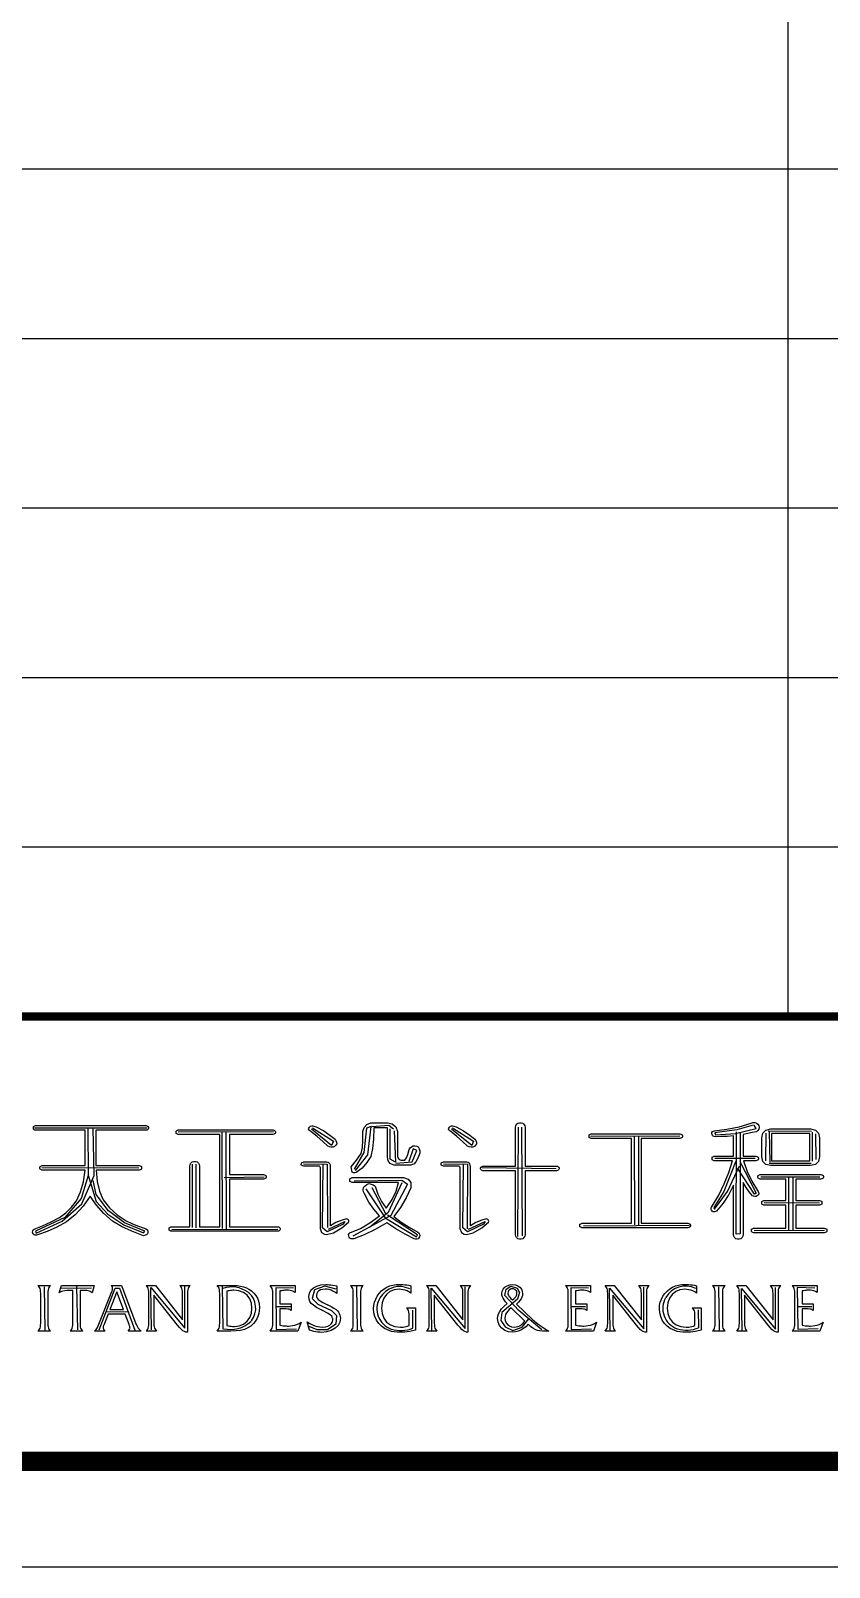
# Model space of a CAD drawing. Header units: millimetres. Extents: x -13522 to 42264, y -29520 to 1704.
# Drawn here: x 6192 to 9959, y -29520 to -22267 of the extents above; entities that cross this region are included whole.
import ezdxf
from ezdxf.enums import TextEntityAlignment as Align

# ---------------------------------------------------------------- set-up
doc = ezdxf.new("R2010")
doc.units = ezdxf.units.MM
doc.layers.add('0DataFlow-NsEquipFrame', color=30, linetype='Continuous')
doc.styles.add('TitleText', font='arial.ttf')

# ---------------------------------------------------------------- blocks, each defined once
blk = doc.blocks.new('titanlogo')
for p, q in [((-125.635, 12.304), (-124.839, 12.36)), ((-124.839, 12.36), (-124.611, 12.19)), ((-107.641, 12.36), (-108.41, 12.151)), ((-107.511, 12.211), (-107.601, 12.36)), ((-141.553, 12.245), (-136.242, 12.245)), ((-139.033, 12.231), (-139.02, 9.998)), ((-138.735, 9.984), (-138.776, 12.231)), ((-130.267, 12.055), (-134.779, 12.042)), ((-132.679, 7.493), (-132.692, 12.069)), ((-132.516, 12.055), (-132.503, 7.48)), ((-127.534, 11.41), (-128.489, 12.177)), ((-128.438, 12.245), (-127.448, 11.614)), ((-127.448, 11.614), (-127.534, 11.41)), ((-125.881, 12.228), (-126.014, 11.073)), ((-125.673, 12.304), (-125.881, 12.228)), ((-125.824, 10.959), (-125.673, 12.304)), ((-124.763, 10.77), (-124.763, 12.19)), ((-124.574, 12.095), (-124.517, 10.618)), ((-120.919, 11.41), (-121.874, 12.177)), ((-121.823, 12.245), (-120.834, 11.614)), ((-120.834, 11.614), (-120.919, 11.41)), ((-118.755, 7.115), (-118.717, 12.266)), ((-118.57, 12.274), (-118.551, 7.142)), ((-111.107, 11.846), (-115.325, 11.834)), ((-113.236, 7.655), (-113.238, 11.861)), ((-113.062, 11.847), (-113.06, 7.642)), ((-108.41, 12.151), (-109.458, 12.011)), ((-109.458, 12.011), (-109.428, 11.911)), ((-109.428, 11.911), (-108.48, 11.981)), ((-108.48, 11.981), (-107.511, 12.211)), ((-108.451, 7.219), (-108.435, 12.052)), ((-108.26, 12.036), (-108.26, 7.235)), ((-107.046, 11.988), (-107.062, 10.68)), ((-104.891, 12.068), (-106.935, 12.084)), ((-106.887, 12.068), (-106.855, 10.616)), ((-104.843, 10.664), (-104.843, 12.036)), ((-104.7, 11.956), (-104.684, 10.744)), ((-126.014, 11.073), (-126.469, 10.296)), ((-126.412, 10.22), (-125.824, 10.959)), ((-123.683, 11.243), (-123.891, 10.656)), ((-123.74, 10.637), (-123.512, 11.167)), ((-123.512, 11.167), (-123.683, 11.243)), ((-141.201, 10.363), (-136.622, 10.35)), ((-134.115, 10.526), (-134.115, 7.534)), ((-133.939, 10.526), (-133.939, 7.52)), ((-128.864, 10.541), (-127.738, 10.524)), ((-127.96, 7.525), (-127.926, 10.524)), ((-127.738, 10.524), (-127.733, 7.535)), ((-124.517, 10.618), (-124.763, 10.77)), ((-124.498, 10.58), (-123.74, 10.637)), ((-122.249, 10.541), (-121.124, 10.524)), ((-121.345, 7.525), (-121.311, 10.524)), ((-121.124, 10.524), (-121.138, 7.468)), ((-120.442, 10.372), (-116.935, 10.315)), ((-109.457, 10.808), (-107.557, 10.808)), ((-108.467, 10.664), (-109.026, 9.229)), ((-108.85, 9.229), (-108.292, 10.441)), ((-107.589, 9.117), (-108.387, 10.345)), ((-108.276, 10.648), (-107.509, 9.165)), ((-106.887, 10.569), (-104.907, 10.569)), ((-139.02, 9.998), (-139.345, 8.901)), ((-139.318, 8.657), (-138.735, 9.984)), ((-139.02, 10.011), (-138.64, 8.766)), ((-138.64, 9.091), (-138.776, 9.754)), ((-132.597, 9.903), (-130.714, 9.93)), ((-126.469, 9.747), (-124.213, 9.766)), ((-124.213, 9.652), (-124.858, 8.251)), ((-123.948, 9.577), (-124.744, 8.099)), ((-124.213, 9.766), (-123.948, 9.577)), ((-107.286, 9.931), (-104.508, 9.931)), ((-105.977, 9.915), (-105.977, 7.41)), ((-105.769, 9.931), (-105.769, 7.426)), ((-139.345, 8.901), (-140.117, 8.008)), ((-138.058, 8.319), (-138.64, 9.091)), ((-138.64, 8.766), (-138.085, 8.17)), ((-125.919, 9.368), (-125.009, 7.986)), ((-125.635, 9.425), (-124.99, 8.194)), ((-109.026, 9.229), (-109.505, 8.479)), ((-109.473, 8.399), (-108.85, 9.229)), ((-107.509, 9.165), (-107.589, 9.117)), ((-107.126, 8.718), (-104.524, 8.702)), ((-140.117, 8.008), (-141.499, 7.371)), ((-140.239, 7.832), (-139.318, 8.657)), ((-138.085, 8.17), (-137.34, 7.656)), ((-137.299, 7.75), (-138.058, 8.319)), ((-124.744, 8.099), (-126.526, 7.134)), ((-124.858, 8.251), (-125.749, 7.531)), ((-125.009, 7.986), (-123.531, 7.096)), ((-123.474, 7.19), (-124.896, 8.118)), ((-109.505, 8.479), (-109.473, 8.399)), ((-141.499, 7.371), (-141.472, 7.263)), ((-141.472, 7.263), (-140.239, 7.832)), ((-137.34, 7.656), (-136.405, 7.29)), ((-136.351, 7.358), (-137.299, 7.75)), ((-136.405, 7.29), (-136.351, 7.358)), ((-135.077, 7.439), (-130.077, 7.466)), ((-127.738, 7.337), (-127.96, 7.525)), ((-126.988, 7.695), (-127.738, 7.337)), ((-127.687, 7.457), (-126.903, 7.815)), ((-126.903, 7.815), (-126.988, 7.695)), ((-121.124, 7.337), (-121.345, 7.525)), ((-120.373, 7.695), (-121.124, 7.337)), ((-121.072, 7.457), (-120.288, 7.815)), ((-120.288, 7.815), (-120.373, 7.695)), ((-115.656, 7.621), (-110.656, 7.648)), ((-107.605, 7.394), (-104.285, 7.41)), ((-123.531, 7.096), (-123.474, 7.19)), ((-108.26, 7.235), (-108.451, 7.219)), ((-141.095, 4.743), (-141.058, 2.695)), ((-140.269, 4.668), (-138.864, 4.69)), ((-139.565, 4.754), (-139.527, 2.706)), ((-138.491, 2.704), (-137.741, 4.667)), ((-137.741, 4.667), (-137.545, 4.676)), ((-137.545, 4.676), (-136.821, 2.686)), ((-136.061, 4.703), (-134.456, 2.788)), ((-136.035, 2.711), (-136.061, 4.703)), ((-134.456, 2.788), (-134.456, 4.755)), ((-132.698, 4.785), (-132.66, 2.737)), ((-130.165, 4.689), (-130.143, 2.724)), ((-129.33, 4.667), (-130.165, 4.689)), ((-128.339, 4.602), (-128.453, 4.183)), ((-127.859, 4.761), (-128.339, 4.602)), ((-127.318, 4.624), (-127.859, 4.761)), ((-126.363, 4.754), (-126.326, 2.706)), ((-126.363, 4.754), (-126.326, 2.706)), ((-122.832, 4.678), (-121.227, 2.763)), ((-122.806, 2.685), (-122.832, 4.678)), ((-121.227, 2.763), (-121.227, 4.73)), ((-119.361, 4.334), (-119.301, 4.621)), ((-119.301, 4.621), (-119.074, 4.764)), ((-119.074, 4.764), (-118.773, 4.674)), ((-118.773, 4.674), (-118.667, 4.463)), ((-118.667, 4.463), (-118.765, 4.153)), ((-116.252, 4.693), (-116.23, 2.728)), ((-115.417, 4.671), (-116.252, 4.693)), ((-114.417, 4.673), (-112.811, 2.758)), ((-114.391, 2.681), (-114.417, 4.673)), ((-112.811, 2.758), (-112.811, 4.725)), ((-109.279, 4.735), (-109.242, 2.687)), ((-108.195, 4.655), (-106.59, 2.74)), ((-108.169, 2.662), (-108.195, 4.655)), ((-106.59, 2.74), (-106.59, 4.706)), ((-105.564, 4.698), (-105.542, 2.732)), ((-104.729, 4.676), (-105.564, 4.698)), ((-129.473, 3.789), (-130.143, 3.789)), ((-128.453, 4.183), (-128.187, 3.924)), ((-128.187, 3.924), (-127.531, 3.619)), ((-123.724, 3.636), (-123.716, 2.788)), ((-118.765, 4.153), (-119.505, 3.527)), ((-118.705, 3.618), (-119.361, 4.334)), ((-115.559, 3.793), (-116.23, 3.793)), ((-110.236, 3.655), (-110.229, 2.807)), ((-104.872, 3.797), (-105.542, 3.797)), ((-138.143, 3.57), (-137.125, 3.552)), ((-127.341, 2.98), (-127.722, 2.713)), ((-127.531, 3.619), (-127.295, 3.383)), ((-127.295, 3.383), (-127.341, 2.98)), ((-119.505, 3.527), (-119.543, 3.15)), ((-119.543, 3.15), (-119.339, 2.841)), ((-117.61, 2.705), (-118.705, 3.618)), ((-118.546, 2.826), (-118.229, 3.225)), ((-130.143, 2.724), (-129.187, 2.757)), ((-128.217, 2.705), (-128.598, 2.865)), ((-127.722, 2.713), (-128.217, 2.705)), ((-119.339, 2.841), (-118.976, 2.682)), ((-118.976, 2.682), (-118.546, 2.826)), ((-116.23, 2.728), (-115.274, 2.761)), ((-105.542, 2.732), (-104.586, 2.765))]:
    blk.add_line(p, q)
for points in [[(-138.657, 12.124), (-138.657, 10.461), (-136.613, 10.461), (-136.571, 10.448), (-136.536, 10.431), (-136.506, 10.41), (-136.494, 10.367), (-136.494, 10.328), (-136.506, 10.293), (-136.536, 10.272), (-136.571, 10.255), (-136.613, 10.242), (-138.647, 10.242), (-138.596, 9.709), (-138.482, 9.244), (-138.304, 8.847), (-138.005, 8.473), (-137.645, 8.141), (-137.223, 7.85), (-136.961, 7.73), (-136.696, 7.622), (-136.428, 7.526), (-136.363, 7.507), (-136.294, 7.474), (-136.221, 7.425), (-136.209, 7.367), (-136.209, 7.305), (-136.221, 7.24), (-136.271, 7.198), (-136.331, 7.168), (-136.4, 7.15), (-136.953, 7.356), (-137.441, 7.583), (-137.862, 7.834), (-138.274, 8.19), (-138.629, 8.585), (-138.927, 9.021), (-139.256, 8.545), (-139.626, 8.138), (-140.036, 7.8), (-140.496, 7.55), (-140.952, 7.345), (-141.403, 7.184), (-141.458, 7.169), (-141.512, 7.169), (-141.564, 7.184), (-141.606, 7.224), (-141.634, 7.271), (-141.648, 7.324), (-141.634, 7.376), (-141.606, 7.421), (-141.564, 7.458), (-141.164, 7.616), (-140.768, 7.797), (-140.377, 8.002), (-140.075, 8.232), (-139.805, 8.497), (-139.565, 8.798), (-139.375, 9.214), (-139.239, 9.696), (-139.156, 10.242), (-141.19, 10.242), (-141.217, 10.255), (-141.249, 10.272), (-141.285, 10.293), (-141.29, 10.328), (-141.29, 10.367), (-141.285, 10.41), (-141.249, 10.431), (-141.217, 10.448), (-141.19, 10.461), (-139.156, 10.461), (-139.156, 12.124), (-141.497, 12.124), (-141.528, 12.138), (-141.56, 12.154), (-141.593, 12.175), (-141.6, 12.211), (-141.6, 12.252), (-141.593, 12.298), (-141.56, 12.319), (-141.528, 12.335), (-141.497, 12.348), (-136.288, 12.348), (-136.246, 12.335), (-136.211, 12.319), (-136.182, 12.298), (-136.169, 12.252), (-136.169, 12.211), (-136.182, 12.175), (-136.211, 12.154), (-136.246, 12.138), (-136.288, 12.124)], [(-128.259, 12.291), (-127.906, 12.098), (-127.61, 11.902), (-127.369, 11.704), (-127.327, 11.638), (-127.301, 11.567), (-127.293, 11.491), (-127.336, 11.419), (-127.393, 11.365), (-127.463, 11.327), (-127.549, 11.325), (-127.633, 11.34), (-127.715, 11.372), (-127.952, 11.596), (-128.218, 11.826), (-128.511, 12.061), (-128.56, 12.095), (-128.595, 12.135), (-128.616, 12.182), (-128.601, 12.232), (-128.571, 12.279), (-128.528, 12.32), (-128.473, 12.334), (-128.42, 12.334), (-128.368, 12.32)], [(-128.259, 12.291), (-127.906, 12.098), (-127.61, 11.902), (-127.369, 11.704), (-127.327, 11.638), (-127.301, 11.567), (-127.293, 11.491), (-127.336, 11.419), (-127.393, 11.365), (-127.463, 11.327), (-127.549, 11.325), (-127.633, 11.34), (-127.715, 11.372), (-127.952, 11.596), (-128.218, 11.826), (-128.511, 12.061), (-128.56, 12.095), (-128.595, 12.135), (-128.616, 12.182), (-128.601, 12.232), (-128.571, 12.279), (-128.528, 12.32), (-128.473, 12.334), (-128.42, 12.334), (-128.368, 12.32)], [(-124.079, 10.716), (-124, 10.819), (-123.93, 10.986), (-123.867, 11.216), (-123.821, 11.291), (-123.759, 11.35), (-123.684, 11.394), (-123.599, 11.395), (-123.519, 11.377), (-123.442, 11.34), (-123.395, 11.253), (-123.372, 11.157), (-123.372, 11.051), (-123.458, 10.805), (-123.553, 10.633), (-123.655, 10.534), (-123.719, 10.504), (-123.803, 10.486), (-123.908, 10.48), (-124.59, 10.48), (-124.764, 10.554), (-124.868, 10.68), (-124.903, 10.857), (-124.903, 12.248), (-125.545, 12.248), (-125.556, 11.709), (-125.603, 11.258), (-125.686, 10.893), (-125.869, 10.601), (-126.097, 10.345), (-126.37, 10.126), (-126.436, 10.113), (-126.503, 10.119), (-126.569, 10.145), (-126.603, 10.407), (-126.361, 10.722), (-126.145, 11.034), (-126.083, 11.309), (-126.054, 11.655), (-126.056, 12.071), (-126.003, 12.26), (-125.879, 12.398), (-125.686, 12.483), (-124.892, 12.483), (-124.669, 12.422), (-124.511, 12.284), (-124.419, 12.071), (-124.419, 10.893), (-124.4, 10.81), (-124.344, 10.751), (-124.249, 10.716)], [(-121.663, 12.291), (-121.31, 12.098), (-121.013, 11.902), (-120.773, 11.704), (-120.73, 11.638), (-120.705, 11.567), (-120.696, 11.491), (-120.74, 11.419), (-120.797, 11.365), (-120.866, 11.327), (-120.953, 11.325), (-121.037, 11.34), (-121.119, 11.372), (-121.356, 11.596), (-121.621, 11.826), (-121.915, 12.061), (-121.963, 12.095), (-121.998, 12.135), (-122.02, 12.182), (-122.004, 12.232), (-121.975, 12.279), (-121.931, 12.32), (-121.877, 12.334), (-121.824, 12.334), (-121.772, 12.32)], [(-118.858, 12.267), (-118.845, 12.341), (-118.808, 12.407), (-118.752, 12.466), (-118.671, 12.481), (-118.592, 12.481), (-118.514, 12.466), (-118.458, 12.408), (-118.419, 12.341), (-118.404, 12.267), (-118.404, 10.436), (-116.918, 10.436), (-116.876, 10.428), (-116.839, 10.408), (-116.807, 10.385), (-116.798, 10.343), (-116.798, 10.304), (-116.807, 10.269), (-116.839, 10.246), (-116.876, 10.227), (-116.918, 10.219), (-118.404, 10.219), (-118.404, 7.197), (-118.419, 7.124), (-118.458, 7.058), (-118.514, 6.999), (-118.592, 6.984), (-118.671, 6.984), (-118.752, 6.999), (-118.808, 7.058), (-118.845, 7.124), (-118.858, 7.197), (-118.858, 10.219), (-120.403, 10.219), (-120.43, 10.232), (-120.462, 10.249), (-120.497, 10.269), (-120.504, 10.304), (-120.504, 10.343), (-120.497, 10.385), (-120.462, 10.406), (-120.43, 10.423), (-120.403, 10.436), (-118.858, 10.436)], [(-108.579, 10.904), (-108.579, 11.856), (-108.87, 11.837), (-109.154, 11.826), (-109.43, 11.822), (-109.48, 11.828), (-109.525, 11.844), (-109.565, 11.872), (-109.585, 11.919), (-109.594, 11.97), (-109.593, 12.024), (-109.559, 12.063), (-109.518, 12.091), (-109.469, 12.107), (-108.881, 12.177), (-108.305, 12.296), (-107.739, 12.466), (-107.657, 12.489), (-107.574, 12.489), (-107.492, 12.466), (-107.43, 12.413), (-107.385, 12.344), (-107.357, 12.259), (-107.384, 12.184), (-107.425, 12.117), (-107.481, 12.057), (-107.688, 12.013), (-107.899, 11.968), (-108.114, 11.923), (-108.114, 10.904), (-107.52, 10.904), (-107.479, 10.89), (-107.443, 10.873), (-107.414, 10.853), (-107.402, 10.81), (-107.402, 10.771), (-107.414, 10.735), (-107.443, 10.715), (-107.479, 10.698), (-107.52, 10.685), (-108.103, 10.685), (-107.928, 10.181), (-107.707, 9.716), (-107.441, 9.29), (-107.411, 9.241), (-107.392, 9.185), (-107.386, 9.122), (-107.417, 9.072), (-107.458, 9.032), (-107.509, 9.004), (-107.571, 9.001), (-107.629, 9.012), (-107.682, 9.038), (-107.832, 9.22), (-107.976, 9.429), (-108.114, 9.666), (-108.114, 7.201), (-108.134, 7.126), (-108.171, 7.059), (-108.226, 6.999), (-108.305, 6.984), (-108.386, 6.984), (-108.467, 6.999), (-108.522, 7.059), (-108.559, 7.126), (-108.579, 7.201), (-108.579, 9.531), (-108.799, 9.098), (-109.064, 8.69), (-109.375, 8.304), (-109.422, 8.286), (-109.476, 8.275), (-109.537, 8.271), (-109.578, 8.307), (-109.609, 8.348), (-109.632, 8.394), (-109.626, 8.448), (-109.607, 8.498), (-109.576, 8.545), (-109.273, 9.068), (-109.012, 9.598), (-108.794, 10.137), (-108.618, 10.685), (-109.481, 10.685), (-109.511, 10.698), (-109.543, 10.715), (-109.576, 10.735), (-109.583, 10.771), (-109.583, 10.81), (-109.576, 10.853), (-109.543, 10.873), (-109.511, 10.89), (-109.481, 10.904)], [(-130.304, 12.142), (-130.261, 12.128), (-130.224, 12.111), (-130.192, 12.091), (-130.182, 12.048), (-130.182, 12.009), (-130.192, 11.973), (-130.224, 11.953), (-130.261, 11.936), (-130.304, 11.923), (-132.348, 11.923), (-132.348, 10.04), (-130.746, 10.04), (-130.704, 10.024), (-130.669, 10.006), (-130.64, 9.985), (-130.627, 9.942), (-130.627, 9.903), (-130.64, 9.867), (-130.669, 9.846), (-130.704, 9.83), (-130.746, 9.817), (-132.348, 9.817), (-132.348, 7.576), (-130.086, 7.576), (-130.044, 7.563), (-130.009, 7.546), (-129.98, 7.526), (-129.967, 7.483), (-129.967, 7.444), (-129.98, 7.407), (-130.009, 7.387), (-130.044, 7.37), (-130.086, 7.358), (-135.093, 7.358), (-135.121, 7.37), (-135.153, 7.387), (-135.189, 7.407), (-135.194, 7.444), (-135.194, 7.483), (-135.189, 7.526), (-135.153, 7.546), (-135.121, 7.563), (-135.093, 7.576), (-134.225, 7.576), (-134.225, 10.428), (-134.208, 10.503), (-134.173, 10.572), (-134.119, 10.634), (-134.037, 10.649), (-133.954, 10.649), (-133.872, 10.634), (-133.82, 10.572), (-133.785, 10.503), (-133.765, 10.428), (-133.765, 7.576), (-132.808, 7.576), (-132.808, 11.923), (-134.768, 11.923), (-134.796, 11.936), (-134.828, 11.953), (-134.864, 11.973), (-134.869, 12.009), (-134.869, 12.048), (-134.864, 12.091), (-134.828, 12.111), (-134.796, 12.128), (-134.768, 12.142)], [(-110.73, 7.744), (-110.686, 7.731), (-110.649, 7.714), (-110.619, 7.693), (-110.607, 7.65), (-110.607, 7.611), (-110.619, 7.576), (-110.649, 7.555), (-110.686, 7.539), (-110.73, 7.526), (-115.722, 7.526), (-115.75, 7.539), (-115.782, 7.555), (-115.817, 7.576), (-115.822, 7.611), (-115.822, 7.65), (-115.817, 7.693), (-115.782, 7.714), (-115.75, 7.731), (-115.722, 7.744), (-113.392, 7.744), (-113.392, 11.738), (-115.291, 11.738), (-115.318, 11.751), (-115.348, 11.768), (-115.38, 11.789), (-115.387, 11.824), (-115.387, 11.863), (-115.38, 11.906), (-115.348, 11.927), (-115.318, 11.943), (-115.291, 11.956), (-111.106, 11.956), (-111.064, 11.943), (-111.029, 11.927), (-111, 11.906), (-110.987, 11.863), (-110.987, 11.824), (-111, 11.789), (-111.029, 11.768), (-111.064, 11.751), (-111.106, 11.738), (-112.932, 11.738), (-112.932, 7.744)], [(-104.938, 12.191), (-104.71, 12.137), (-104.57, 11.997), (-104.518, 11.772), (-104.518, 10.886), (-104.57, 10.658), (-104.71, 10.516), (-104.938, 10.461), (-106.82, 10.461), (-107.045, 10.516), (-107.184, 10.658), (-107.235, 10.886), (-107.235, 11.772), (-107.184, 11.997), (-107.045, 12.137), (-106.82, 12.191)], [(-106.775, 11.973), (-106.775, 10.685), (-104.977, 10.685), (-104.977, 11.973)], [(-128.077, 10.373), (-128.077, 7.487), (-128.007, 7.306), (-127.869, 7.22), (-127.771, 7.203), (-127.445, 7.288), (-127.048, 7.521), (-126.729, 7.79), (-126.718, 7.826), (-126.721, 7.863), (-126.737, 7.896), (-126.762, 7.922), (-126.795, 7.938), (-126.834, 7.94), (-127.04, 7.881), (-127.327, 7.77), (-127.58, 7.623), (-127.583, 10.408), (-127.589, 10.485), (-127.61, 10.543), (-127.644, 10.58), (-127.694, 10.605), (-127.755, 10.619), (-127.827, 10.624), (-128.86, 10.624), (-128.974, 10.579), (-128.98, 10.497), (-128.86, 10.453), (-128.172, 10.453), (-128.122, 10.444), (-128.091, 10.417)], [(-128.077, 10.373), (-128.077, 7.487), (-128.007, 7.306), (-127.869, 7.22), (-127.771, 7.203), (-127.445, 7.288), (-127.048, 7.521), (-126.729, 7.79), (-126.718, 7.826), (-126.721, 7.863), (-126.737, 7.896), (-126.762, 7.922), (-126.795, 7.938), (-126.834, 7.94), (-127.04, 7.881), (-127.327, 7.77), (-127.58, 7.623), (-127.583, 10.408), (-127.589, 10.485), (-127.61, 10.543), (-127.644, 10.58), (-127.694, 10.605), (-127.755, 10.619), (-127.827, 10.624), (-128.86, 10.624), (-128.974, 10.579), (-128.98, 10.497), (-128.86, 10.453), (-128.172, 10.453), (-128.122, 10.444), (-128.091, 10.417)], [(-121.481, 10.373), (-121.481, 7.487), (-121.411, 7.306), (-121.272, 7.22), (-121.175, 7.203), (-120.848, 7.288), (-120.451, 7.521), (-120.133, 7.79), (-120.122, 7.826), (-120.125, 7.863), (-120.14, 7.896), (-120.166, 7.922), (-120.199, 7.938), (-120.237, 7.94), (-120.444, 7.881), (-120.731, 7.77), (-120.983, 7.623), (-120.986, 10.408), (-120.993, 10.485), (-121.014, 10.543), (-121.048, 10.58), (-121.098, 10.605), (-121.159, 10.619), (-121.231, 10.624), (-122.263, 10.624), (-122.377, 10.579), (-122.384, 10.497), (-122.263, 10.453), (-121.576, 10.453), (-121.526, 10.444), (-121.495, 10.417)], [(-124.149, 9.891), (-123.916, 9.821), (-123.799, 9.66), (-123.796, 9.408), (-124.017, 8.933), (-124.282, 8.482), (-124.59, 8.054), (-124.246, 7.789), (-123.871, 7.545), (-123.466, 7.323), (-123.419, 7.282), (-123.388, 7.229), (-123.372, 7.164), (-123.387, 7.104), (-123.414, 7.049), (-123.455, 7), (-123.514, 6.984), (-123.575, 6.984), (-123.637, 7), (-124.066, 7.228), (-124.498, 7.479), (-124.932, 7.753), (-125.471, 7.439), (-125.99, 7.188), (-126.487, 7), (-126.549, 6.996), (-126.61, 7.008), (-126.67, 7.035), (-126.703, 7.087), (-126.722, 7.142), (-126.729, 7.199), (-126.701, 7.253), (-126.658, 7.294), (-126.599, 7.323), (-126.167, 7.495), (-125.725, 7.75), (-125.274, 8.089), (-125.544, 8.395), (-125.782, 8.74), (-125.987, 9.125), (-126.023, 9.222), (-126.037, 9.322), (-126.027, 9.426), (-125.955, 9.504), (-125.871, 9.565), (-125.774, 9.609), (-125.667, 9.587), (-125.57, 9.546), (-125.486, 9.485), (-125.352, 9.108), (-125.177, 8.762), (-124.962, 8.448), (-124.95, 8.466), (-124.683, 8.853), (-124.492, 9.251), (-124.378, 9.662), (-126.569, 9.662), (-126.599, 9.675), (-126.633, 9.693), (-126.67, 9.714), (-126.675, 9.752), (-126.675, 9.793), (-126.67, 9.838), (-126.633, 9.86), (-126.599, 9.878), (-126.569, 9.891)], [(-104.45, 10.04), (-104.409, 10.024), (-104.371, 10.006), (-104.338, 9.985), (-104.329, 9.942), (-104.329, 9.903), (-104.338, 9.867), (-104.371, 9.846), (-104.409, 9.83), (-104.45, 9.817), (-105.639, 9.817), (-105.639, 8.814), (-104.518, 8.814), (-104.476, 8.801), (-104.441, 8.784), (-104.411, 8.763), (-104.399, 8.721), (-104.399, 8.682), (-104.411, 8.646), (-104.441, 8.625), (-104.476, 8.609), (-104.518, 8.596), (-105.639, 8.596), (-105.639, 7.509), (-104.289, 7.509), (-104.246, 7.496), (-104.209, 7.479), (-104.176, 7.458), (-104.166, 7.415), (-104.166, 7.376), (-104.176, 7.341), (-104.209, 7.32), (-104.246, 7.303), (-104.289, 7.29), (-107.627, 7.29), (-107.657, 7.303), (-107.689, 7.32), (-107.722, 7.341), (-107.729, 7.376), (-107.729, 7.415), (-107.722, 7.458), (-107.689, 7.479), (-107.657, 7.496), (-107.627, 7.509), (-106.097, 7.509), (-106.097, 8.596), (-107.139, 8.596), (-107.17, 8.609), (-107.202, 8.625), (-107.235, 8.646), (-107.242, 8.682), (-107.242, 8.721), (-107.235, 8.763), (-107.202, 8.784), (-107.17, 8.801), (-107.139, 8.814), (-106.097, 8.814), (-106.097, 9.817), (-107.318, 9.817), (-107.347, 9.83), (-107.378, 9.846), (-107.414, 9.867), (-107.419, 9.903), (-107.419, 9.942), (-107.414, 9.985), (-107.378, 10.006), (-107.347, 10.024), (-107.318, 10.04)], [(-140.921, 3.026), (-140.918, 2.926), (-140.909, 2.846), (-140.893, 2.784), (-140.869, 2.733), (-140.836, 2.686), (-140.794, 2.643), (-141.386, 2.643), (-141.344, 2.686), (-141.311, 2.733), (-141.287, 2.784), (-141.271, 2.846), (-141.262, 2.926), (-141.258, 3.026), (-141.258, 4.421), (-141.262, 4.521), (-141.271, 4.601), (-141.287, 4.662), (-141.311, 4.712), (-141.344, 4.758), (-141.386, 4.801), (-140.794, 4.801), (-140.836, 4.758), (-140.869, 4.712), (-140.893, 4.662), (-140.909, 4.601), (-140.918, 4.521), (-140.921, 4.421)], [(-139.402, 3.026), (-139.398, 2.926), (-139.388, 2.846), (-139.372, 2.784), (-139.348, 2.733), (-139.316, 2.686), (-139.274, 2.643), (-139.866, 2.643), (-139.824, 2.686), (-139.791, 2.733), (-139.768, 2.784), (-139.752, 2.846), (-139.742, 2.926), (-139.739, 3.026), (-139.739, 4.565), (-139.913, 4.565), (-140.025, 4.561), (-140.123, 4.552), (-140.205, 4.537), (-140.275, 4.514), (-140.334, 4.484), (-140.384, 4.446), (-140.277, 4.801), (-138.734, 4.801), (-138.835, 4.453), (-138.87, 4.488), (-138.912, 4.516), (-138.961, 4.538), (-139.018, 4.553), (-139.084, 4.562), (-139.159, 4.565), (-139.402, 4.565)], [(-138.283, 2.935), (-138.292, 2.913), (-138.299, 2.891), (-138.304, 2.867), (-138.308, 2.844), (-138.31, 2.82), (-138.311, 2.795), (-138.309, 2.774), (-138.301, 2.751), (-138.288, 2.727), (-138.27, 2.701), (-138.246, 2.673), (-138.216, 2.643), (-138.726, 2.643), (-138.685, 2.676), (-138.647, 2.716), (-138.612, 2.763), (-138.578, 2.82), (-138.543, 2.889), (-138.508, 2.971), (-137.901, 4.51), (-137.889, 4.539), (-137.88, 4.568), (-137.873, 4.595), (-137.868, 4.622), (-137.865, 4.647), (-137.864, 4.67), (-137.866, 4.694), (-137.871, 4.717), (-137.882, 4.739), (-137.896, 4.759), (-137.915, 4.78), (-137.94, 4.801), (-137.449, 4.801), (-136.762, 2.993), (-136.729, 2.916), (-136.695, 2.85), (-136.659, 2.793), (-136.619, 2.742), (-136.571, 2.692), (-136.517, 2.643), (-137.135, 2.643), (-137.127, 2.651), (-137.08, 2.706), (-137.051, 2.75), (-137.042, 2.783), (-137.046, 2.821), (-137.059, 2.87), (-137.079, 2.929), (-137.082, 2.939), (-137.085, 2.946), (-137.087, 2.952), (-137.272, 3.451), (-138.076, 3.451)], [(-137.991, 3.667), (-137.354, 3.667), (-137.66, 4.501)], [(-134.204, 4.801), (-134.246, 4.758), (-134.279, 4.712), (-134.302, 4.662), (-134.318, 4.601), (-134.328, 4.521), (-134.331, 4.421), (-134.331, 2.593), (-134.405, 2.603), (-134.477, 2.627), (-134.546, 2.666), (-134.619, 2.727), (-134.704, 2.816), (-134.801, 2.932), (-135.916, 4.336), (-135.916, 3.026), (-135.912, 2.923), (-135.903, 2.841), (-135.888, 2.78), (-135.864, 2.731), (-135.833, 2.685), (-135.792, 2.643), (-136.28, 2.643), (-136.239, 2.686), (-136.207, 2.733), (-136.183, 2.784), (-136.166, 2.846), (-136.156, 2.926), (-136.153, 3.026), (-136.153, 4.421), (-136.156, 4.521), (-136.166, 4.601), (-136.183, 4.662), (-136.207, 4.712), (-136.239, 4.758), (-136.28, 4.801), (-135.842, 4.801), (-134.565, 3.181), (-134.565, 4.421), (-134.569, 4.521), (-134.578, 4.601), (-134.595, 4.662), (-134.619, 4.712), (-134.651, 4.758), (-134.692, 4.801)], [(-132.935, 2.643), (-132.894, 2.685), (-132.862, 2.731), (-132.839, 2.78), (-132.823, 2.841), (-132.814, 2.923), (-132.811, 3.026), (-132.811, 4.421), (-132.814, 4.524), (-132.823, 4.606), (-132.839, 4.666), (-132.862, 4.715), (-132.894, 4.759), (-132.935, 4.801), (-132.183, 4.801), (-131.993, 4.794), (-131.826, 4.774), (-131.683, 4.742), (-131.555, 4.694), (-131.433, 4.63), (-131.318, 4.549), (-131.203, 4.444), (-131.109, 4.327), (-131.036, 4.199), (-130.983, 4.061), (-130.951, 3.912), (-130.941, 3.754), (-130.949, 3.609), (-130.972, 3.472), (-131.011, 3.342), (-131.066, 3.22), (-131.137, 3.105), (-131.223, 2.999), (-131.347, 2.885), (-131.487, 2.795), (-131.643, 2.727), (-131.825, 2.68), (-132.039, 2.653), (-132.285, 2.643)], [(-132.47, 2.904), (-132.395, 2.893), (-132.328, 2.884), (-132.267, 2.877), (-132.213, 2.872), (-132.163, 2.869), (-132.119, 2.868), (-131.893, 2.896), (-131.695, 2.977), (-131.524, 3.111), (-131.394, 3.288), (-131.316, 3.493), (-131.29, 3.727), (-131.316, 3.965), (-131.394, 4.17), (-131.523, 4.341), (-131.695, 4.47), (-131.902, 4.548), (-132.143, 4.574), (-132.196, 4.572), (-132.25, 4.569), (-132.304, 4.563), (-132.359, 4.554), (-132.415, 4.543), (-132.47, 4.529)], [(-130.435, 2.643), (-130.394, 2.686), (-130.362, 2.733), (-130.338, 2.784), (-130.321, 2.846), (-130.312, 2.926), (-130.308, 3.026), (-130.308, 4.421), (-130.312, 4.521), (-130.321, 4.601), (-130.338, 4.662), (-130.362, 4.712), (-130.394, 4.758), (-130.435, 4.801), (-129.254, 4.801), (-129.254, 4.462), (-129.308, 4.499), (-129.366, 4.53), (-129.428, 4.552), (-129.494, 4.567), (-129.567, 4.577), (-129.646, 4.58), (-129.691, 4.579), (-129.738, 4.576), (-129.789, 4.57), (-129.844, 4.562), (-129.904, 4.552), (-129.968, 4.54), (-129.968, 3.931), (-129.44, 3.931), (-129.44, 3.617), (-129.467, 3.643), (-129.501, 3.664), (-129.54, 3.678), (-129.595, 3.688), (-129.672, 3.694), (-129.774, 3.696), (-129.968, 3.696), (-129.968, 2.923), (-129.889, 2.911), (-129.815, 2.902), (-129.746, 2.895), (-129.682, 2.89), (-129.625, 2.887), (-129.573, 2.886), (-129.466, 2.89), (-129.362, 2.905), (-129.263, 2.93), (-129.166, 2.965), (-129.07, 3.01), (-128.975, 3.066), (-129.126, 2.643)], [(-128.58, 2.691), (-128.683, 3.083), (-128.559, 3.006), (-128.437, 2.944), (-128.318, 2.896), (-128.2, 2.862), (-128.083, 2.841), (-127.967, 2.835), (-127.828, 2.845), (-127.709, 2.877), (-127.609, 2.93), (-127.534, 3), (-127.489, 3.083), (-127.474, 3.178), (-127.476, 3.207), (-127.48, 3.236), (-127.488, 3.265), (-127.499, 3.293), (-127.512, 3.32), (-127.529, 3.347), (-127.599, 3.414), (-127.731, 3.499), (-127.925, 3.6), (-127.977, 3.625), (-128.021, 3.646), (-128.057, 3.664), (-128.245, 3.767), (-128.389, 3.864), (-128.49, 3.955), (-128.555, 4.05), (-128.594, 4.156), (-128.607, 4.273), (-128.583, 4.435), (-128.511, 4.575), (-128.393, 4.69), (-128.232, 4.775), (-128.036, 4.827), (-127.805, 4.844), (-127.731, 4.842), (-127.652, 4.838), (-127.569, 4.83), (-127.48, 4.819), (-127.387, 4.805), (-127.289, 4.787), (-127.289, 4.425), (-127.378, 4.486), (-127.468, 4.537), (-127.558, 4.575), (-127.649, 4.603), (-127.743, 4.62), (-127.839, 4.625), (-127.954, 4.616), (-128.054, 4.59), (-128.137, 4.546), (-128.199, 4.488), (-128.237, 4.419), (-128.249, 4.339), (-128.24, 4.267), (-128.21, 4.2), (-128.161, 4.139), (-128.077, 4.074), (-127.945, 3.997), (-127.763, 3.906), (-127.75, 3.9), (-127.732, 3.891), (-127.71, 3.881), (-127.551, 3.803), (-127.421, 3.73), (-127.321, 3.661), (-127.261, 3.607), (-127.211, 3.547), (-127.17, 3.479), (-127.141, 3.406), (-127.123, 3.33), (-127.117, 3.251), (-127.145, 3.075), (-127.23, 2.918), (-127.372, 2.779), (-127.556, 2.672), (-127.768, 2.607), (-128.009, 2.586), (-128.092, 2.589), (-128.18, 2.598), (-128.273, 2.612), (-128.37, 2.633), (-128.472, 2.659)], [(-126.173, 3.026), (-126.169, 2.926), (-126.16, 2.846), (-126.144, 2.784), (-126.12, 2.733), (-126.087, 2.686), (-126.045, 2.643), (-126.637, 2.643), (-126.595, 2.686), (-126.562, 2.733), (-126.538, 2.784), (-126.523, 2.846), (-126.513, 2.926), (-126.51, 3.026), (-126.51, 4.421), (-126.513, 4.521), (-126.523, 4.601), (-126.538, 4.662), (-126.562, 4.712), (-126.595, 4.758), (-126.637, 4.801), (-126.045, 4.801), (-126.087, 4.758), (-126.12, 4.712), (-126.144, 4.662), (-126.16, 4.601), (-126.169, 4.521), (-126.173, 4.421)], [(-123.791, 4.444), (-123.884, 4.499), (-123.976, 4.543), (-124.067, 4.576), (-124.157, 4.6), (-124.25, 4.614), (-124.344, 4.619), (-124.578, 4.592), (-124.779, 4.511), (-124.948, 4.376), (-125.076, 4.197), (-125.153, 3.983), (-125.179, 3.734), (-125.152, 3.475), (-125.072, 3.255), (-124.938, 3.074), (-124.76, 2.939), (-124.544, 2.858), (-124.29, 2.831), (-124.226, 2.833), (-124.159, 2.839), (-124.091, 2.849), (-124.019, 2.863), (-123.946, 2.881), (-123.87, 2.904), (-123.87, 3.359), (-123.874, 3.458), (-123.883, 3.539), (-123.899, 3.6), (-123.923, 3.65), (-123.956, 3.696), (-123.998, 3.738), (-123.577, 3.738), (-123.577, 2.688), (-123.713, 2.659), (-123.843, 2.635), (-123.966, 2.616), (-124.083, 2.602), (-124.194, 2.594), (-124.299, 2.592), (-124.444, 2.597), (-124.58, 2.612), (-124.706, 2.636), (-124.822, 2.671), (-124.932, 2.716), (-125.034, 2.77), (-125.183, 2.878), (-125.309, 3.01), (-125.412, 3.164), (-125.489, 3.335), (-125.534, 3.516), (-125.55, 3.706), (-125.539, 3.863), (-125.507, 4.015), (-125.453, 4.162), (-125.379, 4.3), (-125.286, 4.428), (-125.174, 4.546), (-125.058, 4.639), (-124.931, 4.716), (-124.794, 4.776), (-124.647, 4.819), (-124.492, 4.845), (-124.329, 4.854), (-124.252, 4.852), (-124.17, 4.846), (-124.083, 4.837), (-123.99, 4.824), (-123.893, 4.808), (-123.791, 4.787)], [(-120.975, 4.801), (-121.017, 4.758), (-121.049, 4.712), (-121.073, 4.662), (-121.089, 4.601), (-121.099, 4.521), (-121.102, 4.421), (-121.102, 2.593), (-121.176, 2.603), (-121.248, 2.627), (-121.317, 2.666), (-121.39, 2.727), (-121.475, 2.816), (-121.572, 2.932), (-122.687, 4.336), (-122.687, 3.026), (-122.683, 2.923), (-122.674, 2.841), (-122.658, 2.78), (-122.635, 2.731), (-122.603, 2.685), (-122.562, 2.643), (-123.051, 2.643), (-123.01, 2.686), (-122.978, 2.733), (-122.954, 2.784), (-122.937, 2.846), (-122.927, 2.926), (-122.924, 3.026), (-122.924, 4.421), (-122.927, 4.521), (-122.937, 4.601), (-122.954, 4.662), (-122.978, 4.712), (-123.01, 4.758), (-123.051, 4.801), (-122.613, 4.801), (-121.336, 3.181), (-121.336, 4.421), (-121.339, 4.521), (-121.349, 4.601), (-121.366, 4.662), (-121.39, 4.712), (-121.422, 4.758), (-121.463, 4.801)], [(-119.257, 3.942), (-119.333, 4.031), (-119.396, 4.116), (-119.444, 4.195), (-119.478, 4.27), (-119.499, 4.341), (-119.505, 4.409), (-119.489, 4.525), (-119.439, 4.628), (-119.355, 4.717), (-119.247, 4.786), (-119.122, 4.828), (-118.98, 4.841), (-118.86, 4.827), (-118.751, 4.786), (-118.656, 4.716), (-118.582, 4.627), (-118.537, 4.526), (-118.522, 4.412), (-118.53, 4.333), (-118.554, 4.252), (-118.594, 4.171), (-118.651, 4.089), (-118.723, 4.006), (-118.811, 3.922), (-118.052, 3.193), (-117.965, 3.116), (-117.86, 3.031), (-117.737, 2.939), (-117.598, 2.842), (-117.449, 2.744), (-117.288, 2.643), (-117.584, 2.643), (-117.706, 2.652), (-117.822, 2.677), (-117.931, 2.718), (-118.038, 2.78), (-118.151, 2.864), (-118.268, 2.971), (-118.373, 2.856), (-118.484, 2.762), (-118.601, 2.689), (-118.726, 2.637), (-118.858, 2.605), (-118.996, 2.595), (-119.188, 2.615), (-119.357, 2.677), (-119.503, 2.779), (-119.616, 2.912), (-119.683, 3.065), (-119.706, 3.238), (-119.694, 3.353), (-119.659, 3.467), (-119.6, 3.579), (-119.515, 3.693), (-119.401, 3.814)], [(-119.002, 4.116), (-118.937, 4.165), (-118.884, 4.215), (-118.843, 4.267), (-118.813, 4.322), (-118.795, 4.379), (-118.79, 4.437), (-118.797, 4.494), (-118.817, 4.544), (-118.852, 4.586), (-118.897, 4.618), (-118.95, 4.638), (-119.012, 4.644), (-119.067, 4.638), (-119.117, 4.618), (-119.159, 4.586), (-119.192, 4.544), (-119.211, 4.496), (-119.218, 4.441), (-119.212, 4.397), (-119.195, 4.349), (-119.167, 4.299), (-119.126, 4.244), (-119.071, 4.183)], [(-116.495, 2.643), (-116.454, 2.686), (-116.422, 2.733), (-116.398, 2.784), (-116.381, 2.846), (-116.372, 2.926), (-116.368, 3.026), (-116.368, 4.421), (-116.372, 4.521), (-116.381, 4.601), (-116.398, 4.662), (-116.422, 4.712), (-116.454, 4.758), (-116.495, 4.801), (-115.314, 4.801), (-115.314, 4.462), (-115.368, 4.499), (-115.426, 4.53), (-115.488, 4.552), (-115.554, 4.567), (-115.627, 4.577), (-115.707, 4.58), (-115.751, 4.579), (-115.798, 4.576), (-115.849, 4.57), (-115.904, 4.562), (-115.964, 4.552), (-116.028, 4.54), (-116.028, 3.931), (-115.5, 3.931), (-115.5, 3.617), (-115.528, 3.643), (-115.561, 3.664), (-115.6, 3.678), (-115.655, 3.688), (-115.733, 3.694), (-115.834, 3.696), (-116.028, 3.696), (-116.028, 2.923), (-115.949, 2.911), (-115.875, 2.902), (-115.806, 2.895), (-115.742, 2.89), (-115.685, 2.887), (-115.633, 2.886), (-115.526, 2.89), (-115.422, 2.905), (-115.323, 2.93), (-115.226, 2.965), (-115.13, 3.01), (-115.035, 3.066), (-115.186, 2.643)], [(-112.558, 4.801), (-112.6, 4.758), (-112.633, 4.712), (-112.656, 4.662), (-112.672, 4.601), (-112.682, 4.521), (-112.685, 4.421), (-112.685, 2.593), (-112.759, 2.603), (-112.831, 2.627), (-112.9, 2.666), (-112.974, 2.727), (-113.059, 2.816), (-113.155, 2.932), (-114.27, 4.336), (-114.27, 3.026), (-114.267, 2.923), (-114.257, 2.841), (-114.242, 2.78), (-114.219, 2.731), (-114.187, 2.685), (-114.146, 2.643), (-114.634, 2.643), (-114.593, 2.686), (-114.561, 2.733), (-114.537, 2.784), (-114.52, 2.846), (-114.511, 2.926), (-114.507, 3.026), (-114.507, 4.421), (-114.511, 4.521), (-114.52, 4.601), (-114.537, 4.662), (-114.561, 4.712), (-114.593, 4.758), (-114.634, 4.801), (-114.197, 4.801), (-112.919, 3.181), (-112.919, 4.421), (-112.923, 4.521), (-112.933, 4.601), (-112.949, 4.662), (-112.973, 4.712), (-113.005, 4.758), (-113.046, 4.801)], [(-110.312, 4.444), (-110.405, 4.499), (-110.496, 4.543), (-110.587, 4.576), (-110.678, 4.6), (-110.77, 4.614), (-110.865, 4.619), (-111.098, 4.592), (-111.299, 4.511), (-111.469, 4.376), (-111.596, 4.197), (-111.673, 3.983), (-111.699, 3.734), (-111.672, 3.475), (-111.592, 3.255), (-111.459, 3.074), (-111.28, 2.939), (-111.064, 2.858), (-110.81, 2.831), (-110.746, 2.833), (-110.679, 2.839), (-110.611, 2.849), (-110.54, 2.863), (-110.466, 2.881), (-110.391, 2.904), (-110.391, 3.359), (-110.394, 3.458), (-110.403, 3.539), (-110.419, 3.6), (-110.443, 3.65), (-110.476, 3.696), (-110.518, 3.738), (-110.097, 3.738), (-110.097, 2.688), (-110.233, 2.659), (-110.363, 2.635), (-110.486, 2.616), (-110.603, 2.602), (-110.714, 2.594), (-110.819, 2.592), (-110.965, 2.597), (-111.1, 2.612), (-111.226, 2.636), (-111.343, 2.671), (-111.452, 2.716), (-111.554, 2.77), (-111.703, 2.878), (-111.829, 3.01), (-111.933, 3.164), (-112.009, 3.335), (-112.055, 3.516), (-112.07, 3.706), (-112.059, 3.863), (-112.027, 4.015), (-111.973, 4.162), (-111.9, 4.3), (-111.807, 4.428), (-111.694, 4.546), (-111.578, 4.639), (-111.451, 4.716), (-111.314, 4.776), (-111.168, 4.819), (-111.013, 4.845), (-110.849, 4.854), (-110.772, 4.852), (-110.69, 4.846), (-110.603, 4.837), (-110.511, 4.824), (-110.414, 4.808), (-110.312, 4.787)], [(-109.098, 3.026), (-109.094, 2.926), (-109.085, 2.846), (-109.069, 2.784), (-109.045, 2.733), (-109.012, 2.686), (-108.97, 2.643), (-109.562, 2.643), (-109.52, 2.686), (-109.487, 2.733), (-109.463, 2.784), (-109.448, 2.846), (-109.438, 2.926), (-109.435, 3.026), (-109.435, 4.421), (-109.438, 4.521), (-109.448, 4.601), (-109.463, 4.662), (-109.487, 4.712), (-109.52, 4.758), (-109.562, 4.801), (-108.97, 4.801), (-109.012, 4.758), (-109.045, 4.712), (-109.069, 4.662), (-109.085, 4.601), (-109.094, 4.521), (-109.098, 4.421)], [(-106.346, 4.801), (-106.388, 4.758), (-106.421, 4.712), (-106.445, 4.662), (-106.461, 4.601), (-106.47, 4.521), (-106.474, 4.421), (-106.474, 2.593), (-106.548, 2.603), (-106.62, 2.627), (-106.689, 2.666), (-106.762, 2.727), (-106.847, 2.816), (-106.944, 2.932), (-108.058, 4.336), (-108.058, 3.026), (-108.055, 2.923), (-108.046, 2.841), (-108.03, 2.78), (-108.007, 2.731), (-107.975, 2.685), (-107.934, 2.643), (-108.423, 2.643), (-108.382, 2.686), (-108.35, 2.733), (-108.326, 2.784), (-108.309, 2.846), (-108.299, 2.926), (-108.296, 3.026), (-108.296, 4.421), (-108.299, 4.521), (-108.309, 4.601), (-108.326, 4.662), (-108.35, 4.712), (-108.382, 4.758), (-108.423, 4.801), (-107.985, 4.801), (-106.708, 3.181), (-106.708, 4.421), (-106.711, 4.521), (-106.721, 4.601), (-106.738, 4.662), (-106.762, 4.712), (-106.794, 4.758), (-106.835, 4.801)], [(-105.807, 2.643), (-105.766, 2.686), (-105.734, 2.733), (-105.71, 2.784), (-105.693, 2.846), (-105.683, 2.926), (-105.68, 3.026), (-105.68, 4.421), (-105.683, 4.521), (-105.693, 4.601), (-105.71, 4.662), (-105.734, 4.712), (-105.766, 4.758), (-105.807, 4.801), (-104.625, 4.801), (-104.625, 4.462), (-104.68, 4.499), (-104.738, 4.53), (-104.799, 4.552), (-104.866, 4.567), (-104.939, 4.577), (-105.018, 4.58), (-105.062, 4.579), (-105.11, 4.576), (-105.161, 4.57), (-105.216, 4.562), (-105.276, 4.552), (-105.34, 4.54), (-105.34, 3.931), (-104.811, 3.931), (-104.811, 3.617), (-104.839, 3.643), (-104.873, 3.664), (-104.912, 3.678), (-104.966, 3.688), (-105.044, 3.694), (-105.145, 3.696), (-105.34, 3.696), (-105.34, 2.923), (-105.26, 2.911), (-105.186, 2.902), (-105.117, 2.895), (-105.054, 2.89), (-104.997, 2.887), (-104.945, 2.886), (-104.837, 2.89), (-104.734, 2.905), (-104.634, 2.93), (-104.537, 2.965), (-104.442, 3.01), (-104.347, 3.066), (-104.498, 2.643)], [(-118.42, 3.117), (-119.057, 3.744), (-119.151, 3.662), (-119.226, 3.581), (-119.283, 3.502), (-119.323, 3.424), (-119.347, 3.343), (-119.355, 3.26), (-119.341, 3.145), (-119.3, 3.044), (-119.231, 2.956), (-119.142, 2.888), (-119.04, 2.848), (-118.923, 2.834), (-118.828, 2.842), (-118.738, 2.864), (-118.654, 2.902), (-118.575, 2.957), (-118.496, 3.028)]]:
    blk.add_lwpolyline(points, close=True)
for centre, radius, start, end in [((-132.249, 3.385), 1.346, 54.63801, 108.0909), ((-131.391, 4.542), 0.0912, 220.77097, 229.27876), ((-132.088, 3.733), 0.977, 322.1521, 49.27876), ((-124.328, 3.685), 1.066, 63.08256, 150.40196), ((-110.84, 3.704), 1.066, 63.08256, 150.40196), ((-124.388, 3.698), 1.01, 149.93902, 251.00977), ((-110.901, 3.717), 1.01, 149.93902, 251.00977), ((-132.302, 4.135), 1.412, 256.62884, 312.62382), ((-131.319, 3.067), 0.0386, 100.46703, 132.62382), ((-124.278, 4.133), 1.46, 253.14755, 292.96463), ((-110.791, 4.151), 1.46, 253.14755, 292.96463)]:
    blk.add_arc(centre, radius, start, end)
blk = doc.blocks.new('equiplist.2017')
for p, q in [((95, 26), (95, 292)), ((25, 66), (415, 66)), ((25, 58), (415, 58)), ((25, 50), (415, 50)), ((25, 42), (415, 42)), ((25, 34), (415, 34)), ((25, 26), (415, 26))]:
    blk.add_line(p, q)
blk.add_lwpolyline([(0, 0), (0, 297), (420, 297), (420, 0)], close=True)
at = {"const_width": 0.9}
blk.add_lwpolyline([(25, 5), (25, 292), (415, 292), (415, 5)], close=True, dxfattribs=at)
at = {"const_width": 0.4}
blk.add_lwpolyline([(25, 26), (415, 26)], dxfattribs=at)
blk.add_blockref('titanlogo', (201, 8.5))
at = {"style": 'TitleText'}
for tag, height, p in [('PROJECT2L1', 2.75, (267, 22)), ('DwgNo', 2.75, (362, 22.5)), ('PROJECT1', 2.75, (267, 19.5)), ('PROJECT2L2', 2.75, (267, 17)), ('UNITNAME', 2.75, (267, 9)), ('SPECI', 3, (341.348, 9.142))]:
    blk.add_attdef(tag, text='', height=height, dxfattribs=at).set_placement(p, align=Align.MIDDLE_CENTER)
at = {"style": 'TitleText', "width": 0.8}
for tag, p in [('VER', (410.163, 21.665)), ('P', (406.5, 16.9)), ('PT', (406.5, 9.737))]:
    blk.add_attdef(tag, text='', height=2.5, dxfattribs=at).set_placement(p, align=Align.MIDDLE_CENTER)

msp = doc.modelspace()

# ---------------------------------------------------------------- block references
at = {"layer": '0DataFlow-NsEquipFrame', "xscale": 100, "yscale": 100, "zscale": 100}
msp.add_blockref('equiplist.2017', (264.3, -29519.6), dxfattribs=at)

doc.saveas('drawing.dxf')
